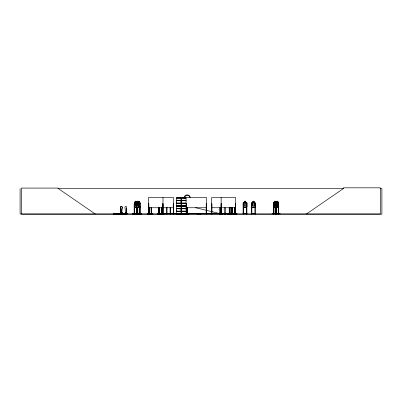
<?xml version="1.0" encoding="UTF-8"?>
<svg xmlns="http://www.w3.org/2000/svg" width="402" height="402" viewBox="0 0 402 402"><rect width="100%" height="100%" fill="white"/><g stroke="black" fill="none" stroke-linecap="round" stroke-linejoin="round"><path stroke-width="0.6" d="M176.312 211.12L176.312 208.764L181.106 208.764L181.101 211.12L176.312 211.12L176.317 209.944M176.312 203.06L176.312 200.709L181.106 200.709L181.101 203.06L176.312 203.06L176.317 201.884M181.101 209.944L181.101 208.764M181.101 201.884L181.101 200.709M185.935 211.12L181.222 211.12L181.227 209.944M185.935 203.06L181.222 203.06L181.227 201.884M121.962 212.839C120.801 213.125 121.932 211.884 121.952 208.537A1.281 0.894 -90 0 0 122.007 206.723A1.281 0.894 -90 0 0 120.685 206.723A1.281 0.894 -90 0 0 120.685 208.537L120.871 213.472M126.258 213.472L126.444 208.537A1.281 0.894 -90 0 0 126.444 206.723A1.281 0.894 -90 0 0 125.173 206.723A1.281 0.894 -90 0 0 125.173 208.537L125.419 213.472L126.313 213.472L126.444 208.537M121.62 212.834L121.891 212.613L121.379 212.874M126.153 212.879L125.972 212.914M121.354 212.764L121.68 212.648M120.927 213.472L120.741 208.537A1.281 0.894 -90 0 1 120.741 206.723A1.281 0.894 -90 0 1 122.007 206.723A1.281 0.894 -90 0 1 121.952 208.537L121.846 212.874L121.866 212.608M121.891 212.914L121.932 212.653L121.786 212.874M125.841 212.839L125.972 212.613L125.906 212.914M125.906 212.613L126.514 212.774L125.841 212.683M125.937 212.648L126.454 212.779L125.851 212.764M126.117 212.834L126.364 212.804M176.302 213.959L181.111 213.869L181.101 211.593L176.312 211.593L176.292 213.879M276.702 207.588L276.963 206.332L276.697 202.507M278.345 207.588L278.601 202.95L278.33 202.548M227.582 213.934L237.004 213.934M230.914 213.934L230.934 207.337M139.78 207.548L140.122 202.95L139.253 202.507M272.043 213.774L280.259 213.774M121.685 212.834L121.962 212.779L121.69 212.653M125.916 212.703L126.253 212.879M132.75 213.934L141.474 213.964M132.755 213.774L141.489 213.774M157.73 213.939L164.423 213.774L157.69 213.753M219.683 213.769L222.437 213.964C221.326 213.864 218.432 214.045 219.482 213.763M222.417 213.769L219.381 213.763M147.162 213.964L152.881 213.774L147.137 213.934M157.674 213.934L164.428 213.934M246.913 206.332L246.496 207.548L243.597 207.548M185.463 213.964L189.307 213.753L181.212 213.954M166.614 213.934L166.689 207.337M186.015 213.934L186.036 213.593M243.084 213.774L243.175 202.955L243.577 202.507L244.436 202.507M274.757 206.337L274.983 207.588L274.757 202.955L275.023 202.507M274.817 202.975L275.074 201.246L274.305 201.246L273.958 205.321L274.33 206.332L275.018 206.332M273.832 202.507L273.586 213.964M273.847 202.548L273.566 202.955L273.847 207.548M276.656 202.507L275.993 204.412L276.476 205.909L275.847 204.683L275.249 205.93L275.692 204.407L275.234 202.965L275.832 204.121L276.666 202.548M134.258 213.964L134.298 202.955L134.6 202.507M134.59 207.588L134.328 202.955L134.61 202.548L139.816 202.548M137.574 202.955L137.871 202.507M136.378 207.588L136.117 202.955L136.414 202.507M136.177 206.332L136.429 202.548M126.158 213.13L127.017 213.13L127.117 213.954L113.655 213.959L113.751 213.663L123.022 213.799M114.992 213.959L115.098 213.663M118.173 213.959L118.243 213.663M118.535 213.663L118.243 213.799M119.419 213.954L119.51 213.959M119.474 213.949L119.585 213.663M121.118 213.959L121.183 213.13M121.288 213.954L121.54 213.964M122.439 213.964L122.53 213.13L122.424 213.663M125.675 213.13L125.61 213.959M126.027 213.964L125.695 213.874M125.886 212.703L126.233 212.663M275.551 202.548L275.184 202.97L275.184 205.321L275.551 206.332L276.234 206.332L276.596 205.321L276.254 201.246L275.491 201.246L275.491 202.507M276.777 202.97L277.149 202.548L277.159 201.246L277.898 201.246L277.872 202.548M220.311 213.954C220.854 214.231 220.582 212.839 220.562 213.763M224.442 213.763C223.311 213.97 226.693 213.97 225.527 213.763M225.276 213.954L225.542 213.964M225.693 213.959L225.296 213.964M138.092 202.945L137.6 204.412L138.157 205.909L137.429 204.683L136.74 205.93L137.248 204.407L136.72 202.965L137.414 204.121L137.861 202.975L138.469 202.548M219.809 207.648L219.598 208.945A0.854 0.854 0 0 0 219.417 210.286L219.598 213.578L220.452 213.578L220.628 210.286A0.854 0.854 0 0 0 220.452 208.945L220.236 207.648M224.773 207.648L224.557 208.945A0.854 0.854 0 0 0 224.381 210.286L224.557 213.578L225.411 213.578L225.587 210.286A0.854 0.854 0 0 0 225.411 208.945L225.2 207.648M306.495 213.964L343.398 188.568L343.398 187.819L380.297 187.819L380.297 213.964L20.1 213.964L20.1 188.568M113.932 213.964L127.017 213.799L126.685 213.959M121.464 213.874L121.188 213.799M122.278 213.874L122.454 213.959M219.467 213.964L219.643 213.904M220.402 213.904L220.763 213.954L220.497 213.964M224.607 213.904L224.356 213.904M211.502 213.939L211.568 213.593M57.828 188.568L343.589 188.568M380.016 188.568L381.9 188.568L381.9 214.181L21.396 214.181L21.396 188.086L58.3 188.086L58.3 188.568L95.199 213.964M176.312 197.869L181.111 197.869M181.222 197.869L186.02 197.869M186.02 197.965L181.222 197.955L181.227 200.236L185.935 200.236M176.317 198.106L181.101 198.106M181.227 198.106L185.93 198.106M176.282 200.397L185.965 200.397M176.282 200.543L185.965 200.543M185.935 200.709L181.222 200.709L181.222 203.06M135.167 201.246L134.776 205.321L135.198 206.332L135.982 206.332L136.399 205.321L136.007 201.246L135.137 201.246L135.137 202.507M138.444 202.507L137.806 202.507L137.836 201.246L136.961 201.246L136.961 202.507M135.167 201.286L135.982 201.286M136.987 201.286L137.811 201.286M138.439 201.286L139.253 201.286M244.476 201.286L245.652 201.286L245.652 202.548L246.285 202.97L246.285 205.321L245.652 206.332L244.476 206.332L243.848 205.321L243.848 202.97L244.476 202.548L244.436 201.246L245.697 201.246L245.697 202.507L246.511 202.507L246.959 202.95L246.959 206.337L246.526 207.588L243.567 207.588L243.175 206.337M252.858 201.286L254.034 201.286L254.034 202.548L254.662 202.97L254.662 205.321L254.034 206.332L252.858 206.332L252.225 205.321L252.225 202.97L252.858 202.548L252.813 201.246L254.074 201.246L254.074 202.507L254.888 202.507L255.335 202.95L255.335 206.337L254.903 207.588L251.943 207.588L251.551 206.337L251.597 202.975L251.953 202.507L252.813 202.507M274.33 201.286L275.053 201.286M275.516 201.286L276.234 201.286M277.149 201.286L277.872 201.286M134.564 202.507L135.167 202.507M135.976 202.507L136.992 202.507M273.802 202.507L274.34 202.507M274.993 202.507L275.556 202.507M276.224 202.507L277.159 202.507M277.862 202.507L278.375 202.507M243.597 202.548L246.496 202.548M254.873 202.548L251.974 202.548L251.597 202.975L251.491 213.964M273.812 202.548L278.365 202.548M138.65 202.95L138.394 207.588L138.65 202.95L138.343 202.548M139.78 202.548L140.122 202.95M278.601 202.95L278.611 213.964M138.469 202.97L139.253 202.97L139.253 205.321L138.469 205.321M275.018 202.97L274.33 202.97L274.33 205.321M176.282 203.226L185.965 203.226M176.282 203.372L185.965 203.372M185.935 203.538L181.222 203.538L181.222 205.804L185.93 205.744M139.73 203.724L140.062 203.724M148.489 203.724L148.83 203.724L148.82 213.964M186.076 203.724L186.422 203.724L186.463 213.964M206.568 203.724L206.221 203.724L206.181 213.964M211.608 203.724L211.954 203.724L211.995 213.964M235.632 203.724L235.296 203.724L235.265 213.964M243.155 203.724L243.501 203.724L243.501 213.964L243.542 213.593L243.115 213.593M246.913 203.724L246.567 203.724L246.607 213.964M251.531 203.724L251.878 203.724L251.838 213.964M255.295 203.724L254.948 203.724L254.908 213.964M273.586 203.724L273.898 203.724L273.908 213.964L273.923 213.593L273.556 213.593L273.561 213.964M181.111 205.809L176.267 205.869L181.111 205.904M185.94 205.809L181.176 205.869L185.94 205.904M185.94 206.015L181.222 206.025L181.227 208.291L185.935 208.291M176.317 206.161L181.101 206.161M181.227 206.161L185.93 206.161M134.298 206.337L134.61 207.548L139.816 207.548M138.469 206.332L139.253 206.332L139.675 205.321L139.283 201.246L138.414 201.246L138.439 202.548M140.122 206.337L139.801 207.588L134.559 207.588M276.953 206.337L276.732 202.507M254.873 207.548L251.974 207.548L251.597 206.332M273.812 207.548L278.365 207.548M278.38 207.588L273.792 207.588L273.591 206.332M148.489 207.744L173.518 207.744M186.076 207.744L206.568 207.744M211.608 207.744L235.632 207.744M176.282 208.457L185.965 208.457M176.282 208.603L185.965 208.603M187.503 208.723L187.131 208.723L187.131 209.151M185.935 208.764L181.222 208.764L181.222 211.12M186.357 208.764L187.503 208.804M186.357 209.11L187.503 209.151M176.282 211.281L185.965 211.281M176.282 211.427L185.965 211.427M185.935 211.593L181.222 211.593L181.222 213.864M121.585 212.542L122.062 212.542M117.057 213.557L117.912 213.557M134.157 213.593L134.549 213.593M136.434 213.593L136.821 213.593M137.434 213.593L137.821 213.593M139.705 213.593L140.092 213.593L140.087 213.964L140.062 202.97M148.459 213.593L149.187 213.593M151.509 213.593L151.112 213.593L151.112 213.964M158.267 213.593L158.695 213.593L158.695 213.964M251.491 213.593L251.918 213.593L251.918 213.964M254.908 213.593L255.386 213.939M275.561 213.593L275.928 213.593M276.38 213.593L276.747 213.593M278.38 213.593L278.747 213.593M167.076 213.698L170.061 213.698M172.257 213.758L174.96 213.774M224.708 213.693L225.261 213.693M243.542 213.698L246.526 213.698M251.918 213.698L254.908 213.698M147.142 213.769L152.881 213.774M176.317 213.799L181.101 213.799M181.227 213.799L189.307 213.774M224.341 213.763L225.628 213.763M132.755 213.914L141.494 213.934M195.603 207.698L219.693 213.547M246.989 213.934L246.954 213.593L246.526 213.593L246.526 213.964M187.654 213.939L187.598 207.563M162.167 213.939L162.112 213.593M118.409 213.959L118.505 213.799M114.088 213.954L113.766 213.874M234.386 213.939L234.441 207.337M234.271 213.934L234.341 207.337M229.537 213.593L229.552 213.939M137.775 202.548L138.203 202.97L138.203 205.321L137.775 206.332L136.987 206.332L136.564 205.321L136.564 202.97L136.987 202.548L136.992 201.246M275.018 202.548L275.385 202.97M138.353 202.507L138.68 202.95M136.519 202.507L136.846 202.95M278.34 202.507L278.611 202.97M276.777 205.321L277.149 206.332L277.837 206.332L278.209 205.321L277.837 201.286M229.537 213.914L229.517 207.337M136.142 206.332L136.409 207.588M278.712 213.964L278.717 203.724L278.405 203.724L278.385 213.964M278.571 213.593L278.556 213.964M278.516 203.724L278.491 213.964M277.184 201.286L277.184 202.548M276.717 207.337L276.742 213.964M276.611 207.337L276.631 213.964M276.516 207.337L276.556 213.964M276.491 213.593L276.491 213.964M276.405 207.337L276.405 213.964M275.898 207.337L275.893 213.964M275.792 207.337L275.812 213.964M275.697 207.337L275.697 213.964L275.596 213.593M275.526 201.246L275.516 202.548M275.586 207.337L275.561 213.964M274.34 201.246L274.36 202.548M273.787 203.724L273.812 213.964M273.692 203.724L273.732 213.964M255.295 202.97L255.295 213.964M251.572 213.593L251.572 213.964M246.913 202.97L246.873 213.964M243.22 202.975L243.22 206.332M243.195 213.593L243.195 213.964M236.843 213.964L236.843 213.648L160.001 213.648L160.001 213.964M236.095 213.648L236.13 213.964M235.662 213.593L235.662 213.964M235.632 213.964L235.632 197.498L211.608 197.498L211.648 213.964M235.537 203.724L235.482 213.964M235.431 213.593L235.446 213.964M235.391 203.724L235.361 213.964M234.662 207.337L234.688 213.964M234.557 207.337L234.582 213.964M234.517 213.593L234.502 213.964M232.547 213.593L232.547 213.964L232.522 207.337M232.416 207.337L232.441 213.964M232.306 207.337L232.306 213.964M232.245 207.422L232.24 213.964L232.2 207.337M232.1 207.422L232.105 213.964M231.793 213.593L231.793 213.964M231.753 207.422L231.713 213.964M231.225 207.337L231.245 213.964M231.13 213.593L231.13 213.964M231.11 207.337L231.105 213.964M231.029 213.593L231.029 213.964M229.401 207.337L229.421 213.964M229.341 207.337L229.346 213.964M229.225 207.337L229.21 213.964M225.18 213.763L225.18 213.015L224.788 213.015L224.788 213.763M221.417 213.593L221.417 213.964L221.386 203.724L221.05 203.724L221.05 213.964M221.291 203.724L221.321 213.964M221.185 213.593L221.2 213.964M221.145 197.498L221.115 213.964M220.221 213.763L220.221 213.015L219.829 213.015L219.829 213.763M211.914 213.593L211.914 213.964M206.608 213.593L206.593 213.964L206.568 197.498L186.076 197.498L186.116 213.964M206.261 213.593L206.261 213.964M200.985 213.964L199.407 213.964M198.493 213.964L196.915 213.964M187.503 207.527L187.518 213.964M187.237 207.527L187.252 213.964M187.211 207.563L187.171 213.964M186.382 213.593L186.382 213.964M173.614 213.964L173.614 203.724L173.272 203.724L173.272 213.964M173.478 213.593L173.463 213.964L173.518 197.498L148.489 197.498L148.494 213.964M173.368 203.724L173.337 213.964M173.242 213.593L173.242 213.964M170.488 213.593L170.488 213.964M170.448 207.337L170.408 213.964M170.101 207.337L170.141 213.964M170.061 213.593L170.061 213.964M167.076 213.593L167.076 213.964M167.036 207.337L167.036 213.964M166.73 213.593L166.73 213.964M163.101 213.964L163.076 203.724L162.735 203.724L162.704 213.964M162.981 197.498L162.981 213.964M162.926 213.593L162.87 213.964M162.825 203.724L162.8 213.964M162.071 207.337L162.031 213.964M161.905 207.337L161.905 213.964M161.81 207.337L161.81 213.964M161.725 207.337L161.704 213.964M161.669 207.337L161.644 213.964M161.574 207.337L161.544 213.964M160.75 213.648L160.75 213.964M159.614 213.964L159.614 213.593L158.996 213.593L159.001 213.964M159.584 207.337L159.514 213.964M159.488 207.337L159.433 213.964L159.353 207.337M159.277 207.422L159.267 213.964M159.252 207.337L159.252 213.964M159.122 207.422L159.122 213.964M159.031 207.422L159.046 213.964M158.654 207.337L158.614 213.964M158.348 213.593L158.348 213.964M158.308 207.337L158.267 213.964M151.474 207.337L151.479 213.964M151.403 213.593L151.464 213.964M151.378 207.337L151.333 213.964M151.237 207.337L151.237 213.964M151.142 207.337L151.212 213.964M149.152 207.337L149.182 213.964M149.057 207.337L149.082 213.964M148.976 213.593L149.016 213.964L148.921 207.337M148.74 203.724L148.765 213.964M148.68 213.593L148.639 213.964L148.584 203.724M139.961 206.131L139.921 213.964M139.886 213.593L139.906 213.964M139.831 203.724L139.806 213.964M139.73 206.131L139.705 213.964M139.223 201.286L139.223 202.548M137.806 201.246L137.811 202.548M137.791 207.337L137.816 213.964M137.69 207.337L137.715 213.964M137.65 213.593L137.635 213.964M137.559 207.337L137.559 213.964M137.459 207.337L137.469 213.964M136.791 207.337L136.775 213.964M136.69 207.337L136.69 213.964M136.615 213.593L136.645 213.964M136.559 207.337L136.529 213.964M136.459 207.337L136.434 213.964M135.976 201.246L135.951 202.548M134.539 213.964L134.514 203.724L134.183 203.724L134.198 213.964M134.414 203.724L134.444 213.964M134.323 213.593L134.374 213.964M126.911 213.13L126.911 213.663L125.022 213.663L125.022 213.13M126.55 213.663L126.55 212.542L126.072 212.542L126.072 213.663M126.484 212.542L126.484 213.663M126.263 213.13L126.263 213.799M126.143 212.542L126.158 213.663M125.776 213.663L125.776 213.13L124.921 213.13L124.921 213.799M121.997 212.542L122.062 213.663M121.65 212.542L121.6 213.799M121.288 213.663L121.288 213.13L120.429 213.13L120.429 213.799M120.535 213.13L120.535 213.663M183.99 198.05A3.226 3.226 0 0 1 190.337 197.211M184.578 198.05A2.693 2.693 0 0 1 189.875 197.352M227.592 213.758L236.999 213.774L227.597 213.753M181.111 197.965L176.312 197.96L176.317 200.236L181.106 200.236L181.106 197.965M135.841 201.497L135.338 201.497L135.338 201.92L135.841 201.92L135.841 201.497M137.635 201.497L137.132 201.497L137.132 201.92L137.635 201.92L137.635 201.497M139.112 201.497L138.61 201.497L138.61 201.92L139.112 201.92L139.112 201.497M245.446 201.497L244.687 201.497L244.687 201.92L245.446 201.92L245.446 201.497M253.823 201.497L253.064 201.497L253.064 201.92L253.823 201.92L253.823 201.497M274.893 201.497L274.45 201.497L274.45 201.92L274.893 201.92L274.893 201.497M276.109 201.497L275.671 201.497L275.671 201.92L276.109 201.92L276.109 201.497M277.717 201.497L277.269 201.497L277.269 201.92L277.717 201.92L277.717 201.497M135.982 202.97L135.198 202.97L135.198 205.321L135.982 205.321L135.982 202.97M137.775 202.97L136.987 202.97L136.987 205.321L137.775 205.321L137.775 202.97M245.652 202.97L244.476 202.97L244.476 205.321L245.652 205.321L245.652 202.97M254.034 202.97L252.858 202.97L252.858 205.321L254.034 205.321L254.034 202.97M276.234 202.97L275.551 202.97L275.551 205.321L276.234 205.321L276.234 202.97M277.837 202.97L277.149 202.97L277.149 205.321L277.837 205.321L277.837 202.97M181.106 203.538L176.312 203.538L176.312 205.804L181.101 205.744L181.106 203.538M181.111 206.01L176.312 206.01L176.317 208.291L181.106 208.291L181.106 206.025"/></g></svg>
